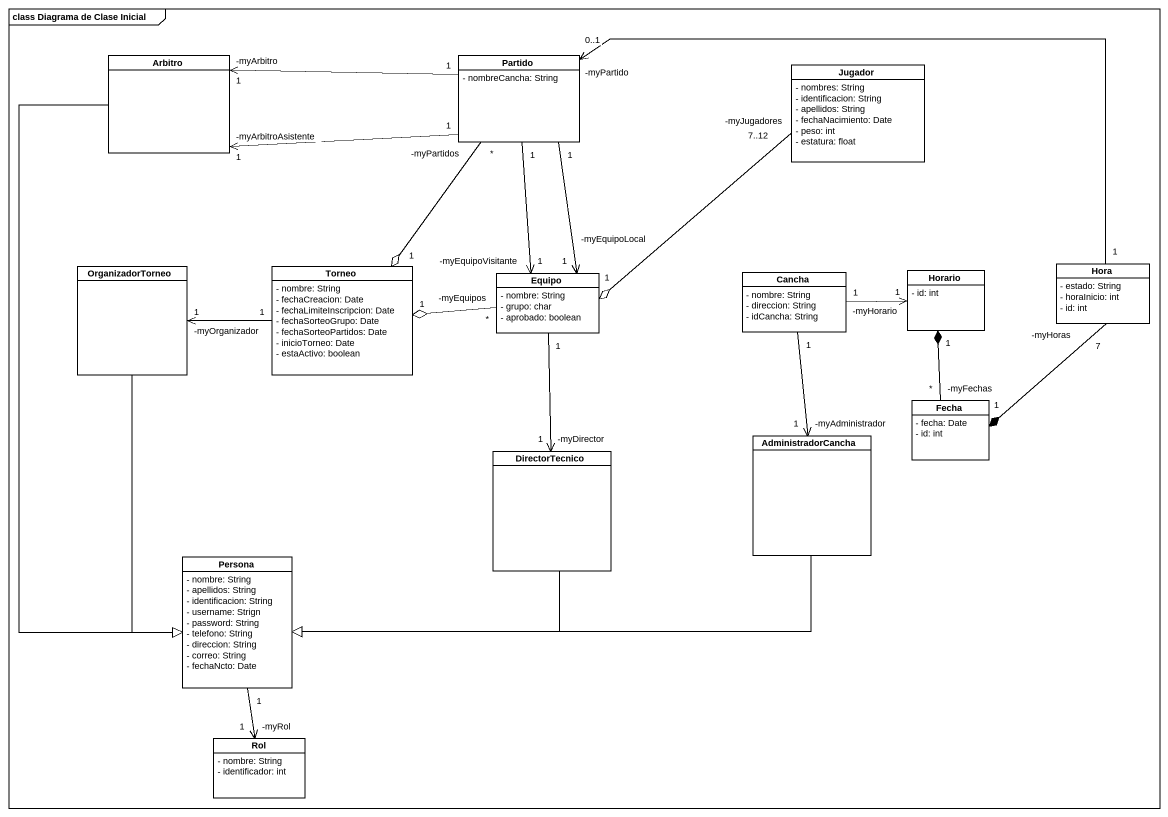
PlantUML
@startuml
mainframe class Diagrama de Clase Inicial
hide circle
hide empty members
skinparam classAttributeIconSize 0
class Arbitro
class Partido {
  - nombreCancha: String
}
class Jugador {
  - nombres: String
  - identificacion: String
  - apellidos: String
  - fechaNacimiento: Date
  - peso: int
  - estatura: float
}
class OrganizadorTorneo
class Torneo {
  - nombre: String
  - fechaCreacion: Date
  - fechaLimiteInscripcion: Date
  - fechaSorteoGrupo: Date
  - fechaSorteoPartidos: Date
  - inicioTorneo: Date
  - estaActivo: boolean
}
class Equipo {
  - nombre: String
  - grupo: char
  - aprobado: boolean
}
class Cancha {
  - nombre: String
  - direccion: String
  - idCancha: String
}
class Horario {
  - id: int
}
class Hora {
  - estado: String
  - horaInicio: int
  - id: int
}
class Fecha {
  - fecha: Date
  - id: int
}
class DirectorTecnico
class AdministradorCancha
class Persona {
  - nombre: String
  - apellidos: String
  - identificacion: String
  - username: Strign
  - password: String
  - telefono: String
  - direccion: String
  - correo: String
  - fechaNcto: Date
}
class Rol {
  - nombre: String
  - identificador: int
}
Arbitro --|> Persona
Partido "1" -left-> "-myArbitro\n1" Arbitro
Partido "1" -left-> "-myArbitroAsistente\n1" Arbitro
Partido "-myPartidos\n*" --o "1" Torneo
Partido "1" --> "-myEquipoVisitante\n1" Equipo
Partido "1" --> "-myEquipoLocal\n1" Equipo
Jugador "-myJugadores\n7..12" --o "1" Equipo
OrganizadorTorneo --|> Persona
Torneo "1" -left-> "-myOrganizador\n1" OrganizadorTorneo
Equipo "-myEquipos\n*" -left-o "1" Torneo
Equipo "1" --> "-myDirector\n1" DirectorTecnico
Cancha "1" -right-> "-myHorario\n1" Horario
Cancha "1" --> "-myAdministrador\n1" AdministradorCancha
Hora "1" -left-> "-myPartido\n0..1" Partido
Hora "-myHoras\n7" --* "1" Fecha
Fecha "-myFechas\n*" -up-* "1" Horario
DirectorTecnico -left-|> Persona
AdministradorCancha -left-|> Persona
Persona "1" --> "-myRol\n1" Rol
@enduml
